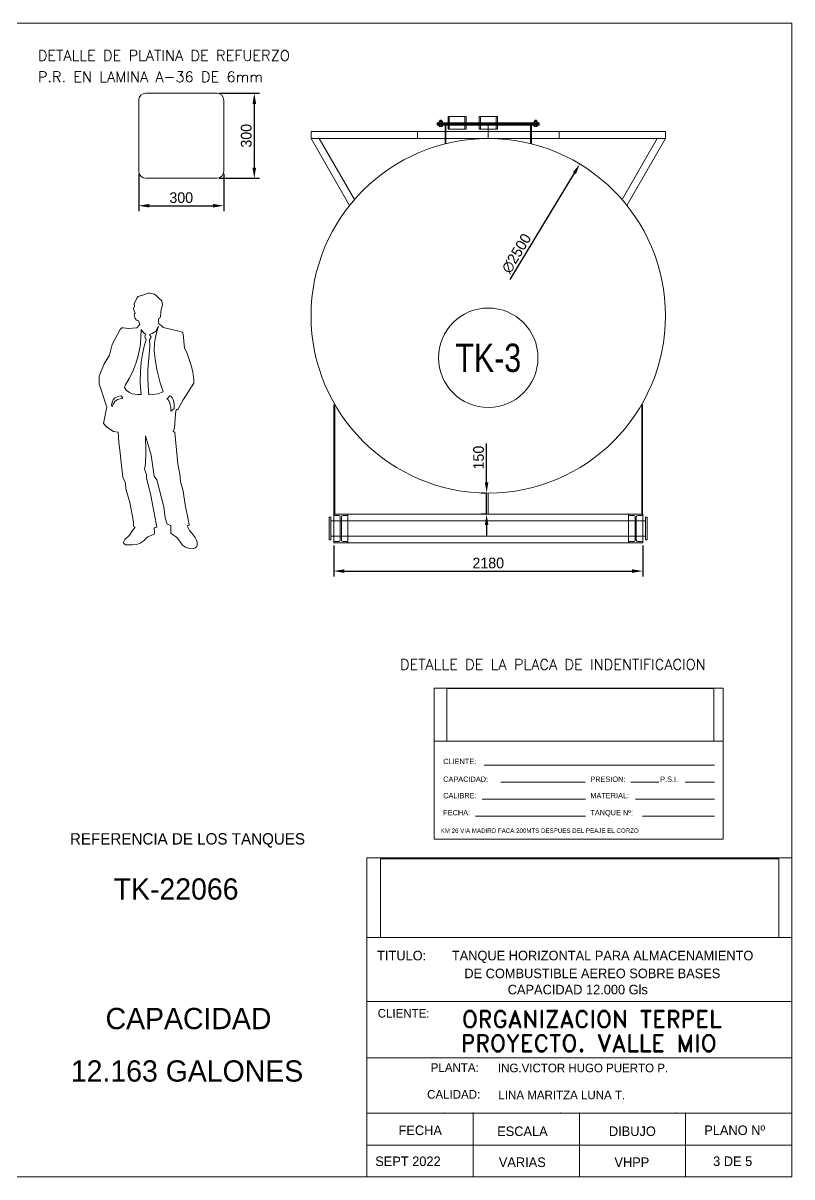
# Model space of a CAD drawing. Header units: millimetres. Extents: x 328839 to 396304, y 3800 to 39483.
# Drawn here: x 339403 to 344826, y 23040 to 31177 of the extents above; entities that cross this region are included whole.
import ezdxf
from ezdxf.enums import TextEntityAlignment as Align

# ---------------------------------------------------------------- set-up
doc = ezdxf.new("R2010")
doc.units = ezdxf.units.MM
doc.linetypes.add('ACAD_ISO02W100', pattern=[15, 12, -3])
for name, color, linetype, lineweight in [('COTA', 2, 'Continuous', 9), ('cotas', 2, 'Continuous', 13), ('dibujo', 7, 'Continuous', 20), ('FIBRA', 3, 'Continuous', 20), ('invisible', 6, 'ACAD_ISO02W100', 9), ('ipe 200', 3, 'Continuous', 9), ('texto', 7, 'Continuous', 18)]:
    doc.layers.add(name, color=color, linetype=linetype, lineweight=lineweight)
doc.styles.add('ROMAND', font='romand')
doc.dimstyles.new('ISO-25', dxfattribs={"dimtxt": 75, "dimasz": 75, "dimexe": 37.5, "dimexo": 18.75, "dimgap": 19, "dimtad": 1, "dimtxsty": 'Standard', "dimcen": 75, "dimadec": 0, "dimazin": 0, "dimtfac": 1, "dimtmove": 0, "dimatfit": 3, "dimfxl": 1, "dimarcsym": 0})
picture_1 = doc.add_image_def('image1.jpg', size_in_pixel=(1415, 280))

# ---------------------------------------------------------------- blocks, each defined once
blk = doc.blocks.new('*D150')
at = {"layer": 'COTA', "color": 0, "lineweight": -2, "transparency": 16777216}
for p, q in [((340218.6, 30114), (340218.6, 29852)), ((340818.6, 30114), (340818.6, 29852)), ((340293.6, 29889.5), (340743.6, 29889.5))]:
    blk.add_line(p, q, dxfattribs=at)
at = {"layer": 'COTA', "color": 0, "transparency": 16777216}
for points in [[(340293.6, 29902), (340293.6, 29877), (340218.6, 29889.5)], [(340743.6, 29902), (340743.6, 29877), (340818.6, 29889.5)]]:
    blk.add_solid(points, dxfattribs=at)
at = {"layer": 'Defpoints', "color": 0, "transparency": 16777216}
for p in [(340218.6, 30132.8), (340818.6, 30132.8), (340818.6, 29889.5)]:
    blk.add_point(p, dxfattribs=at)
at = {"layer": 'COTA', "color": 0, "transparency": 16777216, "insert": (340518.6, 29946), "char_height": 75, "attachment_point": 5}
blk.add_mtext('300', dxfattribs=at)
blk = doc.blocks.new('*D151')
at = {"layer": 'COTA', "color": 0, "lineweight": -2, "transparency": 16777216}
for p, q in [((340787.3, 30682.8), (341071.4, 30682.8)), ((341033.9, 30607.8), (341033.9, 30157.8)), ((340787.3, 30082.8), (341071.4, 30082.8))]:
    blk.add_line(p, q, dxfattribs=at)
at = {"layer": 'COTA', "color": 0, "transparency": 16777216}
for points in [[(341021.4, 30607.8), (341046.4, 30607.8), (341033.9, 30682.8)], [(341021.4, 30157.8), (341046.4, 30157.8), (341033.9, 30082.8)]]:
    blk.add_solid(points, dxfattribs=at)
at = {"layer": 'Defpoints', "color": 0, "transparency": 16777216}
for p in [(340768.6, 30682.8), (340768.6, 30082.8), (341033.9, 30082.8)]:
    blk.add_point(p, dxfattribs=at)
at = {"layer": 'COTA', "color": 0, "transparency": 16777216, "insert": (340977.4, 30382.8), "char_height": 75, "attachment_point": 5, "rotation": 90}
blk.add_mtext('300', dxfattribs=at)
blk = doc.blocks.new('*D242')
at = {"layer": 'cotas', "color": 0, "lineweight": -2, "transparency": 16777216}
blk.add_line((342838.3, 29368.2), (343291.7, 30119.1), dxfattribs=at)
at = {"layer": 'cotas', "color": 0, "transparency": 16777216}
blk.add_solid([(343281, 30125.5), (343302.4, 30112.6), (343330.5, 30183.3)], dxfattribs=at)
at = {"layer": 'Defpoints', "color": 0, "transparency": 16777216}
for p in [(343330.5, 30183.3), (342038.3, 28043.1)]:
    blk.add_point(p, dxfattribs=at)
at = {"layer": 'cotas', "color": 0, "transparency": 16777216, "insert": (342883.8, 29552.7), "char_height": 75, "attachment_point": 5, "rotation": 58.87776}
blk.add_mtext('∅2500', dxfattribs=at)
blk = doc.blocks.new('*D247')
at = {"layer": 'COTA', "color": 0, "lineweight": -2, "transparency": 16777216}
for p, q in [((341594.4, 27494.4), (341594.4, 27275.3)), ((343774.4, 27494.4), (343774.4, 27275.3)), ((341669.4, 27312.8), (343699.4, 27312.8))]:
    blk.add_line(p, q, dxfattribs=at)
at = {"layer": 'COTA', "color": 0, "transparency": 16777216}
for points in [[(341669.4, 27325.3), (341669.4, 27300.3), (341594.4, 27312.8)], [(343699.4, 27325.3), (343699.4, 27300.3), (343774.4, 27312.8)]]:
    blk.add_solid(points, dxfattribs=at)
at = {"layer": 'Defpoints', "color": 0, "transparency": 16777216}
for p in [(341594.4, 27513.2), (343774.4, 27513.2), (343774.4, 27312.8)]:
    blk.add_point(p, dxfattribs=at)
at = {"layer": 'COTA', "color": 0, "transparency": 16777216, "insert": (342684.4, 27369.3), "char_height": 75, "attachment_point": 5}
blk.add_mtext('2180', dxfattribs=at)
blk = doc.blocks.new('*D248')
at = {"layer": 'COTA', "color": 0, "lineweight": -2, "transparency": 16777216}
for p, q in [((342672.6, 27938.2), (342672.6, 28213.7)), ((342665.7, 27863.2), (342635.1, 27863.2)), ((342672.6, 27713.2), (342672.6, 27863.2)), ((342665.7, 27713.2), (342635.1, 27713.2)), ((342672.6, 27638.2), (342672.6, 27563.2))]:
    blk.add_line(p, q, dxfattribs=at)
at = {"layer": 'COTA', "color": 0, "transparency": 16777216}
for points in [[(342660.1, 27938.2), (342685.1, 27938.2), (342672.6, 27863.2)], [(342660.1, 27638.2), (342685.1, 27638.2), (342672.6, 27713.2)]]:
    blk.add_solid(points, dxfattribs=at)
at = {"layer": 'Defpoints', "color": 0, "transparency": 16777216}
for p in [(342672.6, 27863.2), (342684.4, 27863.2), (342684.4, 27713.2)]:
    blk.add_point(p, dxfattribs=at)
at = {"layer": 'COTA', "color": 0, "transparency": 16777216, "insert": (342616.1, 28113.4), "char_height": 75, "attachment_point": 5, "rotation": 90}
blk.add_mtext('150', dxfattribs=at)
blk = doc.blocks.new('hombre')
at = {"color": 0, "linetype": 'Continuous'}
for points in [[(-7.61, 8.02), (-8.65, 8.49), (-8.65, 11.77), (-11.37, 25.36), (-14.19, 34.92), (-14.46, 38.98), (-16.3, 43.31), (-17.38, 53.5), (-18.15, 60.08), (-19.15, 67.89), (-19.42, 74.87), (-22.74, 75.51), (-27.64, 78.53), (-29.92, 81.04), (-27.44, 92.78), (-28.08, 94.06), (-31.13, 103.35), (-32.4, 107.68), (-33.04, 108.89), (-33.04, 114.45), (-29.35, 123.14), (-25.59, 129.31), (-23.75, 136.73), (-18.15, 147.29), (-16.94, 148.5), (-15.7, 148.5), (-12.45, 148.13), (-6.41, 148.5), (-4.76, 150.31), (-4.26, 150.82), (-5.23, 153.43), (-6.68, 154), (-7.51, 155.21), (-8.35, 157.53), (-8.05, 158.3), (-7.51, 158.83), (-8.35, 160.58), (-8.76, 162.26), (-8.12, 163.73), (-8.25, 165.54), (-6.41, 169.53), (-5.5, 170.54), (-3.29, 171.41), (-1.54, 171.92), (1.81, 173.06), (2.88, 173.06), (6.14, 172.32), (7.18, 171.41), (9.06, 169.5), (11.2, 167.52), (11.67, 164.47), (11.37, 163.13), (10.53, 160.04), (10.53, 158.7), (10.33, 156.59), (9.86, 155.45), (8.96, 154.77), (8.96, 152.83), (9.26, 151.42), (11.67, 149.58), (12.11, 148.74), (21.44, 146.62), (25.73, 145.45), (26.37, 144.17), (27.31, 134.25), (28.81, 131.19), (31.93, 121.93), (33.21, 117.61), (33.81, 111.97), (33.81, 109.52), (26.37, 97.75), (22.61, 90.94), (21.33, 90.97), (20.8, 87.85), (20.09, 77.86), (19.32, 75.64), (20.33, 74.67), (22.61, 52.6), (24.05, 45.32), (24.39, 40.12), (26.33, 33.24), (27.64, 23.68), (30.22, 11.1), (30.56, 9.46), (29.05, 8.92), (30.83, 5.6), (33.41, 2.55), (34.72, 0.74), (35.73, -1.17), (36.19, -2.68), (36.19, -4.56), (35.86, -5.7), (34.85, -6.64), (33.21, -7.21), (30.83, -7.01), (27.94, -6.17), (25.93, -4.66), (24.72, -2.99), (23.05, -0.64), (21.64, 0.84), (18.05, 3.15), (17.71, 3.92), (17.71, 5.17), (17.58, 6.41), (17.58, 8.18), (17.58, 9.16), (14.96, 10.13), (13.65, 14.52), (12.78, 22.27), (7.82, 41.43), (5.97, 43.94), (3.79, 58.7), (-0.23, 72.39), (-0.03, 61.29), (-0.23, 52.6), (-0.87, 48.87), (0.37, 45.15), (0.37, 42.7), (3.49, 30.32), (5.33, 20.4), (6.57, 14.22), (7.18, 10.5), (7.82, 8.02), (5.97, 7.41), (6.14, 3.79), (5.97, 3.09), (4.29, 2.38), (1.44, 1.14), (0, 0), (-1.31, -1.51), (-2.52, -2.48), (-3.96, -3.32), (-6.68, -4.33), (-9.36, -4.56), (-11.87, -4.6), (-14.22, -4.39), (-15.33, -3.82), (-15.7, -3.12), (-15.46, -2.08), (-14.83, -0.77), (-11.44, 2.31), (-9.53, 5.57), (-7.61, 8.02)], [(-3.32, 147.29), (-3.89, 137.06), (-4.39, 133.24), (-5.67, 127.74), (-7.04, 123.31), (-9.29, 117.64), (-11.87, 112.91), (-14.46, 108.28), (-15.1, 106.4), (-13.79, 104.56), (-11.57, 102.98), (-9.59, 102.01), (-5.94, 101.51), (-3.32, 101.47), (-3.72, 106.6), (-3.92, 110.13), (-3.89, 118.01), (-3.32, 124.38), (-2.38, 129.85), (-0.87, 136.56), (0.27, 140.05), (-0.74, 142.26), (-0.23, 144.17), (-1.44, 144.95), (-2.38, 145.85), (-3.32, 147.29)], [(9.02, 149.71), (7.01, 146.29), (5.74, 145.28), (4.49, 144.44), (2.65, 143.77), (3.82, 141.96), (2.52, 140.05), (2.88, 136.29), (2.88, 135.12), (2.62, 132.57), (1.48, 119.18), (1.48, 112.41), (1.88, 103.82), (2.11, 101.37), (4.8, 101.64), (8.76, 102.08), (12.14, 103.35), (10.1, 109.86), (7.82, 119.18), (6.51, 126.46), (5.94, 132.17), (6, 137.97), (6.94, 142.97), (7.78, 145.99), (9.02, 149.71)], [(-23.75, 92.78), (-23.15, 94.66), (-21.87, 96.51), (-19.99, 97.92), (-16.34, 98.89), (-17.11, 100.37), (-18.05, 100.5), (-19.76, 100.06), (-21.8, 99.09), (-23.15, 97.75), (-23.88, 96.14), (-24.35, 94.06), (-23.75, 92.78)], [(14.83, 98.32), (15.67, 97.82), (16.44, 96.81), (16.91, 95.47), (17.21, 94.26), (17.58, 92.42), (17.58, 89.83), (20.03, 91.64), (20.03, 94.23), (19.76, 96.31), (19.25, 97.95), (18.82, 98.99), (18.15, 99.83), (17.51, 100.3), (16.91, 100.47), (14.83, 98.32)]]:
    blk.add_lwpolyline(points, dxfattribs=at)

msp = doc.modelspace()

# ---------------------------------------------------------------- linework, layer by layer
at = {"lineweight": 9}
for p, q in [((344826.437, 26790.475), (344826.437, 23040.475)), ((342301.601, 26487.894), (344341.601, 26487.894)), ((342301.601, 26487.894), (342301.601, 25422.894)), ((344341.601, 26487.894), (344341.601, 25422.894)), ((342301.601, 26112.894), (344341.601, 26112.894)), ((342654.585, 25944.573), (344280.391, 25944.573)), ((342773.604, 25824.573), (343368.702, 25824.573)), ((343690.054, 25824.573), (343887.627, 25824.573)), ((344073.297, 25824.573), (344280.391, 25824.573)), ((342640.302, 25704.573), (343371.082, 25704.573)), ((343723.38, 25704.573), (344280.391, 25704.573)), ((342595.075, 25584.573), (343371.082, 25584.573)), ((343773.368, 25584.573), (344280.391, 25584.573)), ((342301.601, 25422.894), (344341.601, 25422.894)), ((341827.87, 25290.475), (344826.437, 25290.475)), ((341827.87, 23040.475), (341827.87, 25290.475)), ((341827.87, 24727.975), (344826.437, 24727.975)), ((341827.87, 24277.975), (344826.437, 24277.975)), ((341827.87, 24090.475), (341827.87, 23640.475)), ((341827.87, 23880.994), (344826.437, 23880.994)), ((341827.87, 23340.475), (341827.87, 23640.475)), ((341827.87, 23490.475), (344826.437, 23490.475)), ((342577.512, 23490.475), (342577.512, 23040.475)), ((343327.153, 23490.475), (343327.153, 23040.475)), ((344076.795, 23490.475), (344076.795, 23040.475)), ((341827.87, 23040.475), (341827.87, 23340.475)), ((341827.87, 23265.475), (344826.437, 23265.475)), ((344826.437, 23040.475), (340476.437, 23040.475)), ((344826.437, 23040.475), (340476.437, 23040.475)), ((341077.87, 23040.475), (341827.87, 23040.475)), ((341077.87, 23040.475), (341827.87, 23040.475))]:
    msp.add_line(p, q, dxfattribs=at)
for p in [(342379.562, 23490.475), (343195.187, 23490.475), (344010.812, 23490.475)]:
    msp.add_point(p, dxfattribs=at)
at = {"layer": 'cotas', "lineweight": 9}
msp.add_line((342684.401, 30463.191), (342684.401, 30363.191), dxfattribs=at)
at = {"layer": 'cotas'}
for p, q in [((342184.401, 30413.191), (341434.401, 30413.191)), ((341434.401, 30413.191), (341434.401, 30363.191)), ((341706.539, 29891.834), (341434.401, 30363.191)), ((341434.401, 30363.191), (342184.401, 30363.191)), ((341740.618, 29932.808), (341492.136, 30363.191)), ((342184.401, 30413.191), (343184.401, 30413.191)), ((342184.401, 30363.191), (342184.401, 30413.191)), ((343184.401, 30363.191), (342184.401, 30363.191)), ((343184.401, 30413.191), (343184.401, 30363.191)), ((343184.401, 30413.191), (343934.401, 30413.191)), ((343934.401, 30363.191), (343184.401, 30363.191)), ((343628.185, 29932.808), (343876.666, 30363.191)), ((343662.264, 29891.834), (343934.401, 30363.191)), ((343934.401, 30413.191), (343934.401, 30363.191)), ((341595.87, 28488.191), (341595.87, 27713.191)), ((341601.87, 28488.191), (341601.87, 27713.191)), ((343766.933, 28488.191), (343766.933, 27713.191)), ((343772.933, 28488.191), (343772.933, 27713.191)), ((342684.401, 27863.191), (342684.401, 27713.191)), ((341574.401, 27693.191), (341562.401, 27693.191)), ((341562.401, 27693.191), (341562.401, 27533.191)), ((341574.401, 27693.191), (341574.401, 27533.191)), ((341574.401, 27668.191), (343794.401, 27668.191)), ((341594.401, 27713.191), (343774.401, 27713.191)), ((341594.401, 27713.191), (341694.401, 27713.191)), ((341594.401, 27713.191), (341594.401, 27513.191)), ((341601.87, 27713.191), (343766.933, 27713.191)), ((341602.401, 27705.191), (341630.401, 27705.191)), ((341640.401, 27695.191), (341640.401, 27531.191)), ((341648.401, 27695.191), (341648.401, 27531.191)), ((341658.401, 27705.191), (341686.401, 27705.191)), ((341694.401, 27713.191), (341694.401, 27513.191)), ((343674.401, 27713.191), (343774.401, 27713.191)), ((343674.401, 27713.191), (343674.401, 27513.191)), ((343682.401, 27705.191), (343710.401, 27705.191)), ((343720.401, 27695.191), (343720.401, 27531.191)), ((343728.401, 27695.191), (343728.401, 27531.191)), ((343738.401, 27705.191), (343766.401, 27705.191)), ((343774.401, 27513.191), (343774.401, 27713.191)), ((343794.401, 27693.191), (343794.401, 27533.191)), ((343794.401, 27693.191), (343806.401, 27693.191)), ((343806.401, 27693.191), (343806.401, 27533.191)), ((341562.401, 27533.191), (341574.401, 27533.191)), ((341574.401, 27558.191), (343794.401, 27558.191)), ((341694.401, 27513.191), (341594.401, 27513.191)), ((341594.401, 27513.191), (343774.401, 27513.191)), ((341630.401, 27521.191), (341602.401, 27521.191)), ((341686.401, 27521.191), (341658.401, 27521.191)), ((343774.401, 27513.191), (343674.401, 27513.191)), ((343710.401, 27521.191), (343682.401, 27521.191)), ((343766.401, 27521.191), (343738.401, 27521.191)), ((343806.401, 27533.191), (343794.401, 27533.191))]:
    msp.add_line(p, q, dxfattribs=at)
msp.add_circle((342684.401, 29113.191), 1250, dxfattribs=at)
for centre, radius, start, end in [((341602.401, 27713.191), 8, 180, 270), ((341630.401, 27695.191), 10, 0, 90), ((341658.401, 27695.191), 10, 90, 180), ((341686.401, 27713.191), 8, 270, 0), ((343682.401, 27713.191), 8, 180, 270), ((343710.401, 27695.191), 10, 0, 90), ((343738.401, 27695.191), 10, 90, 180), ((343766.401, 27713.191), 8, 270, 0), ((341602.401, 27513.191), 8, 90, 180), ((341630.401, 27531.191), 10, 270, 0), ((341658.401, 27531.191), 10, 180, 270), ((341686.401, 27513.191), 8, 0, 90), ((343682.401, 27513.191), 8, 90, 180), ((343710.401, 27531.191), 10, 270, 0), ((343738.401, 27531.191), 10, 180, 270), ((343766.401, 27513.191), 8, 0, 90)]:
    msp.add_arc(centre, radius, start, end, dxfattribs=at)
at = {"layer": 'cotas', "lineweight": 9}
for p in [(342577.512, 23490.475), (343327.153, 23490.475), (344076.795, 23490.475)]:
    msp.add_point(p, dxfattribs=at)
at = {"layer": 'dibujo', "lineweight": 13}
for p, q in [((340268.581, 30682.777), (340768.581, 30682.777)), ((340218.581, 30132.777), (340218.581, 30632.777)), ((340818.581, 30632.777), (340818.581, 30132.777)), ((340768.581, 30082.777), (340268.581, 30082.777))]:
    msp.add_line(p, q, dxfattribs=at)
at = {"layer": 'dibujo', "lineweight": 9}
for p, q in [((342400.401, 30519.191), (342528.401, 30519.191)), ((342400.401, 30429.191), (342400.401, 30519.191)), ((342528.401, 30519.191), (342528.401, 30429.191)), ((342620.401, 30519.191), (342748.401, 30519.191)), ((342620.401, 30429.191), (342620.401, 30519.191)), ((342748.401, 30519.191), (342748.401, 30429.191)), ((342324.401, 30474.191), (342324.401, 30466.191)), ((342324.401, 30474.191), (343044.401, 30474.191)), ((342324.401, 30466.191), (342324.401, 30474.191)), ((343044.401, 30466.191), (342324.401, 30466.191)), ((342324.401, 30466.191), (342324.401, 30463.191)), ((342324.401, 30463.191), (342379.401, 30463.191)), ((342324.401, 30457.191), (342324.401, 30463.191)), ((343044.401, 30457.191), (342324.401, 30457.191)), ((342338.401, 30485.191), (342339.401, 30486.191)), ((342338.401, 30485.191), (342338.401, 30475.191)), ((342338.401, 30475.191), (342339.401, 30474.191)), ((342360.401, 30457.191), (342338.401, 30457.191)), ((342338.401, 30457.191), (342338.401, 30450.191)), ((342338.401, 30450.191), (342339.401, 30449.191)), ((342339.401, 30486.191), (342359.401, 30486.191)), ((342339.401, 30474.191), (342359.401, 30474.191)), ((342339.401, 30449.191), (342359.401, 30449.191)), ((342355.401, 30493.191), (342343.401, 30493.191)), ((342343.401, 30493.191), (342343.401, 30457.191)), ((342343.401, 30485.191), (342343.401, 30474.191)), ((342343.401, 30457.191), (342355.401, 30457.191)), ((342343.401, 30457.191), (342343.401, 30449.191)), ((342355.401, 30457.191), (342355.401, 30493.191)), ((342355.401, 30485.191), (342355.401, 30474.191)), ((342355.401, 30457.191), (342355.401, 30449.191)), ((342360.401, 30485.191), (342359.401, 30486.191)), ((342360.401, 30475.191), (342359.401, 30474.191)), ((342360.401, 30450.191), (342359.401, 30449.191)), ((342360.401, 30475.191), (342360.401, 30485.191)), ((342360.401, 30450.191), (342360.401, 30457.191)), ((342379.401, 30463.191), (342379.401, 30325.41)), ((342379.401, 30463.191), (342385.401, 30457.191)), ((342379.401, 30463.191), (343044.401, 30463.191)), ((342385.401, 30457.191), (342385.401, 30326.904)), ((342989.401, 30463.191), (342983.401, 30457.191)), ((342983.401, 30457.191), (342983.401, 30326.904)), ((342989.401, 30463.191), (342989.401, 30466.191)), ((342989.401, 30466.191), (343044.401, 30466.191)), ((342989.401, 30457.191), (342989.401, 30463.191)), ((342989.401, 30463.191), (343044.401, 30463.191)), ((342989.401, 30457.191), (342989.401, 30325.41)), ((343008.401, 30485.191), (343009.401, 30486.191)), ((343008.401, 30475.191), (343008.401, 30485.191)), ((343008.401, 30475.191), (343009.401, 30474.191)), ((343008.401, 30457.191), (343030.401, 30457.191)), ((343008.401, 30450.191), (343008.401, 30457.191)), ((343008.401, 30450.191), (343009.401, 30449.191)), ((343029.401, 30486.191), (343009.401, 30486.191)), ((343029.401, 30474.191), (343009.401, 30474.191)), ((343029.401, 30449.191), (343009.401, 30449.191)), ((343013.401, 30493.191), (343025.401, 30493.191)), ((343013.401, 30457.191), (343013.401, 30493.191)), ((343013.401, 30485.191), (343013.401, 30474.191)), ((343025.401, 30457.191), (343013.401, 30457.191)), ((343013.401, 30457.191), (343013.401, 30449.191)), ((343025.401, 30493.191), (343025.401, 30457.191)), ((343025.401, 30485.191), (343025.401, 30474.191)), ((343025.401, 30457.191), (343025.401, 30449.191)), ((343030.401, 30485.191), (343029.401, 30486.191)), ((343030.401, 30475.191), (343029.401, 30474.191)), ((343030.401, 30450.191), (343029.401, 30449.191)), ((343030.401, 30485.191), (343030.401, 30475.191)), ((343030.401, 30457.191), (343030.401, 30450.191)), ((343044.401, 30466.191), (343044.401, 30474.191)), ((343044.401, 30466.191), (343044.401, 30463.191)), ((343044.401, 30457.191), (343044.401, 30463.191)), ((342528.401, 30429.191), (342400.401, 30429.191)), ((342748.401, 30429.191), (342620.401, 30429.191))]:
    msp.add_line(p, q, dxfattribs=at)
at = {"layer": 'dibujo', "lineweight": 13}
for centre, start, end in [((340268.581, 30632.777), 90, 180), ((340768.581, 30632.777), 0, 90), ((340268.581, 30132.777), 180, 270), ((340768.581, 30132.777), 270, 0)]:
    msp.add_arc(centre, 50, start, end, dxfattribs=at)
at = {"layer": 'dibujo', "lineweight": 9}
for centre, radius, start, end in [((342340.901, 30482.566), 3.625, 46.397181, 133.602819), ((342340.901, 30477.816), 3.625, 226.397181, 313.602819), ((342340.901, 30452.816), 3.625, 226.397181, 313.602819), ((342349.401, 30467.691), 18.5, 71.0753556, 108.9246444), ((342349.401, 30492.691), 18.5, 251.0753556, 288.9246444), ((342349.401, 30467.691), 18.5, 251.0753556, 288.9246444), ((342357.901, 30482.566), 3.625, 46.397181, 133.602819), ((342357.901, 30477.816), 3.625, 226.397181, 313.602819), ((342357.901, 30452.816), 3.625, 226.397181, 313.602819), ((343010.901, 30482.566), 3.625, 46.397181, 133.602819), ((343010.901, 30477.816), 3.625, 226.397181, 313.602819), ((343010.901, 30452.816), 3.625, 226.397181, 313.602819), ((343019.401, 30467.691), 18.5, 71.0753556, 108.9246444), ((343019.401, 30492.691), 18.5, 251.0753556, 288.9246444), ((343019.401, 30467.691), 18.5, 251.0753556, 288.9246444), ((343027.901, 30482.566), 3.625, 46.397181, 133.602819), ((343027.901, 30477.816), 3.625, 226.397181, 313.602819), ((343027.901, 30452.816), 3.625, 226.397181, 313.602819)]:
    msp.add_arc(centre, radius, start, end, dxfattribs=at)
at = {"layer": 'FIBRA'}
msp.add_line((344826.437, 31177.485), (328838.789, 31177.485), dxfattribs=at)
at = {"layer": 'FIBRA', "lineweight": 9}
for p, q in [((344826.437, 23040.475), (344826.437, 31177.485)), ((328838.789, 23040.475), (344826.437, 23040.475))]:
    msp.add_line(p, q, dxfattribs=at)
at = {"layer": 'invisible', "lineweight": 9, "ltscale": 0.1}
for p, q in [((342409.401, 30519.191), (342409.401, 30429.191)), ((342519.401, 30519.191), (342519.401, 30429.191)), ((342629.401, 30519.191), (342629.401, 30429.191)), ((342739.401, 30519.191), (342739.401, 30429.191))]:
    msp.add_line(p, q, dxfattribs=at)
at = {"layer": 'invisible', "lineweight": 9, "ltscale": 0.05}
for p, q in [((342344.401, 30493.191), (342344.401, 30457.191)), ((342354.401, 30457.191), (342354.401, 30493.191)), ((343014.401, 30457.191), (343014.401, 30493.191)), ((343024.401, 30493.191), (343024.401, 30457.191))]:
    msp.add_line(p, q, dxfattribs=at)
at = {"layer": 'ipe 200'}
msp.add_circle((342684.401, 28817.16), 350.76, dxfattribs=at)

# ---------------------------------------------------------------- block references
at = {"layer": 'cotas', "lineweight": 9, "xscale": 10, "yscale": 10, "zscale": 10}
msp.add_blockref('hombre', (340269.029, 27542.944), dxfattribs=at)

# ---------------------------------------------------------------- texts
at = {"lineweight": 9}
for s, height, p in [('CLIENTE:', 37.5, (342366.557, 25951.708)), ('CAPACIDAD:', 37.5, (342366.557, 25826.531)), ('PRESION:', 37.5, (343404.408, 25826.531)), ('P.S.I.', 37.5, (343897.148, 25826.531)), ('CALIBRE:', 37.5, (342366.557, 25710.868)), ('MATERIAL:', 37.5, (343404.408, 25710.868)), ('FECHA:', 37.5, (342366.557, 25590.447)), ('TANQUE Nº:', 37.5, (343404.408, 25590.447)), (' KM 26 VIA MADIRD FACA 200MTS DESPUES DEL PEAJE EL CORZO ', 31.5, (342336.564, 25466.61)), ('CLIENTE:', 60.75, (341904.483, 24164.136)), ('PLANTA: ', 60.75, (342278.778, 23781.333)), ('ING.VICTOR HUGO PUERTO P.', 60.75, (342752.758, 23778.682)), ('CALIDAD:', 60.75, (342253.075, 23592.287)), ('LINA MARITZA LUNA T. ', 60.75, (342756.413, 23588.136)), ('FECHA', 67.5, (342051.556, 23335.402)), ('ESCALA', 67.5, (342747.188, 23328.867)), ('DIBUJO', 67.5, (343535.469, 23328.867)), ('PLANO Nº', 67.5, (344208.042, 23335.735)), ('SEPT 2022', 67.5, (341887.024, 23117.055)), ('VARIAS', 67.5, (342758.895, 23110.521)), ('VHPP', 67.5, (343574.493, 23110.521)), ('3 DE 5', 67.5, (344270.48, 23117.389))]:
    msp.add_text(s, height=height, dxfattribs=at).set_placement(p)
for s, p in [('TITULO:', (342073.619, 24567.758)), ('TANQUE HORIZONTAL PARA ALMACENAMIENTO', (343491.057, 24567.758)), ('DE COMBUSTIBLE AEREO SOBRE BASES ', (343431.038, 24442.032)), ('CAPACIDAD 12.000 Gls', (343315.933, 24327.921))]:
    msp.add_text(s, height=67.5, dxfattribs=at).set_placement(p, align=Align.CENTER)
at = {"lineweight": 9, "style": 'ROMAND'}
for s, p in [('ORGANIZACION TERPEL', (342498.309, 24093.241)), ('PROYECTO. VALLE MIO', (342490.746, 23923.606))]:
    msp.add_text(s, height=120, dxfattribs=at).set_placement(p)
at = {"layer": 'cotas', "lineweight": 13, "style": 'ROMAND'}
for s, p in [('DETALLE DE PLATINA DE REFUERZO', (339507.167, 30911.094)), ('P.R. EN LAMINA A-36 DE 6mm', (339507.167, 30760.914))]:
    msp.add_text(s, height=75, dxfattribs=at).set_placement(p)
at = {"layer": 'cotas', "lineweight": 9, "width": 0.8}
msp.add_text('TK-3', height=200, dxfattribs=at).set_placement((342684.401, 28817.16), align=Align.MIDDLE_CENTER)
at = {"layer": 'cotas', "lineweight": 9, "style": 'ROMAND'}
msp.add_text('DETALLE DE LA PLACA DE INDENTIFICACION', height=75, dxfattribs=at).set_placement((342061.825, 26616.669))
at = {"layer": 'texto', "lineweight": 9}
for s, height, p in [('REFERENCIA DE LOS TANQUES', 80, (339733.534, 25384.635)), ('TK-22066', 150, (340041.656, 24995.979)), ('CAPACIDAD', 150, (339984.698, 24082.458)), ('12.163 GALONES', 150, (339739.975, 23712.564))]:
    msp.add_text(s, height=height, dxfattribs=at).set_placement(p)

# ---------------------------------------------------------------- dimensions: what is measured, and where the dimension line sits
at = {"layer": 'COTA'}
dim = msp.add_linear_dim(base=(341033.902, 30082.777), p1=(340768.581, 30682.777), p2=(340768.581, 30082.777), angle=90, dimstyle='ISO-25', override={"dimlfac": 0.5}, dxfattribs=at)
dim.commit()
dim.dimension.update_dxf_attribs({"geometry": '*D151', "text_midpoint": (340977.402, 30382.777)})
dim = msp.add_linear_dim(base=(340818.581, 29889.526), p1=(340218.581, 30132.777), p2=(340818.581, 30132.777), dimstyle='ISO-25', override={"dimlfac": 0.5}, dxfattribs=at)
dim.commit()
dim.dimension.update_dxf_attribs({"geometry": '*D150', "text_midpoint": (340518.581, 29946.026)})
dim = msp.add_linear_dim(base=(342672.604, 27863.191), p1=(342684.401, 27713.191), p2=(342684.401, 27863.191), angle=90, dimstyle='ISO-25', dxfattribs=at)
dim.commit()
dim.dimension.update_dxf_attribs({"geometry": '*D248', "text_midpoint": (342616.104, 28113.441)})
dim = msp.add_linear_dim(base=(343774.401, 27312.79), p1=(341594.401, 27513.191), p2=(343774.401, 27513.191), dimstyle='ISO-25', dxfattribs=at)
dim.commit()
dim.dimension.update_dxf_attribs({"geometry": '*D247', "text_midpoint": (342684.401, 27369.29)})
at = {"layer": 'cotas'}
dim = msp.add_diameter_dim_2p(p1=(342038.319, 28043.108), p2=(343330.483, 30183.274), dimstyle='ISO-25', dxfattribs=at)
dim.commit()
dim.dimension.update_dxf_attribs({"geometry": '*D242', "text_midpoint": (342932.158, 29523.541), "dimtype": 163})

# ---------------------------------------------------------------- pictures from other files: only their frames are drawn
at = {"layer": 'COTA'}
image = msp.add_image(picture_1, insert=(342392.533, 26112.894), size_in_units=(1883.678, 372.742), dxfattribs=at)
image.dxf.flags = 7
image = msp.add_image(picture_1, insert=(341923.854, 24727.975), size_in_units=(2809.213, 555.887), dxfattribs=at)
image.dxf.flags = 7

doc.saveas('drawing.dxf')
